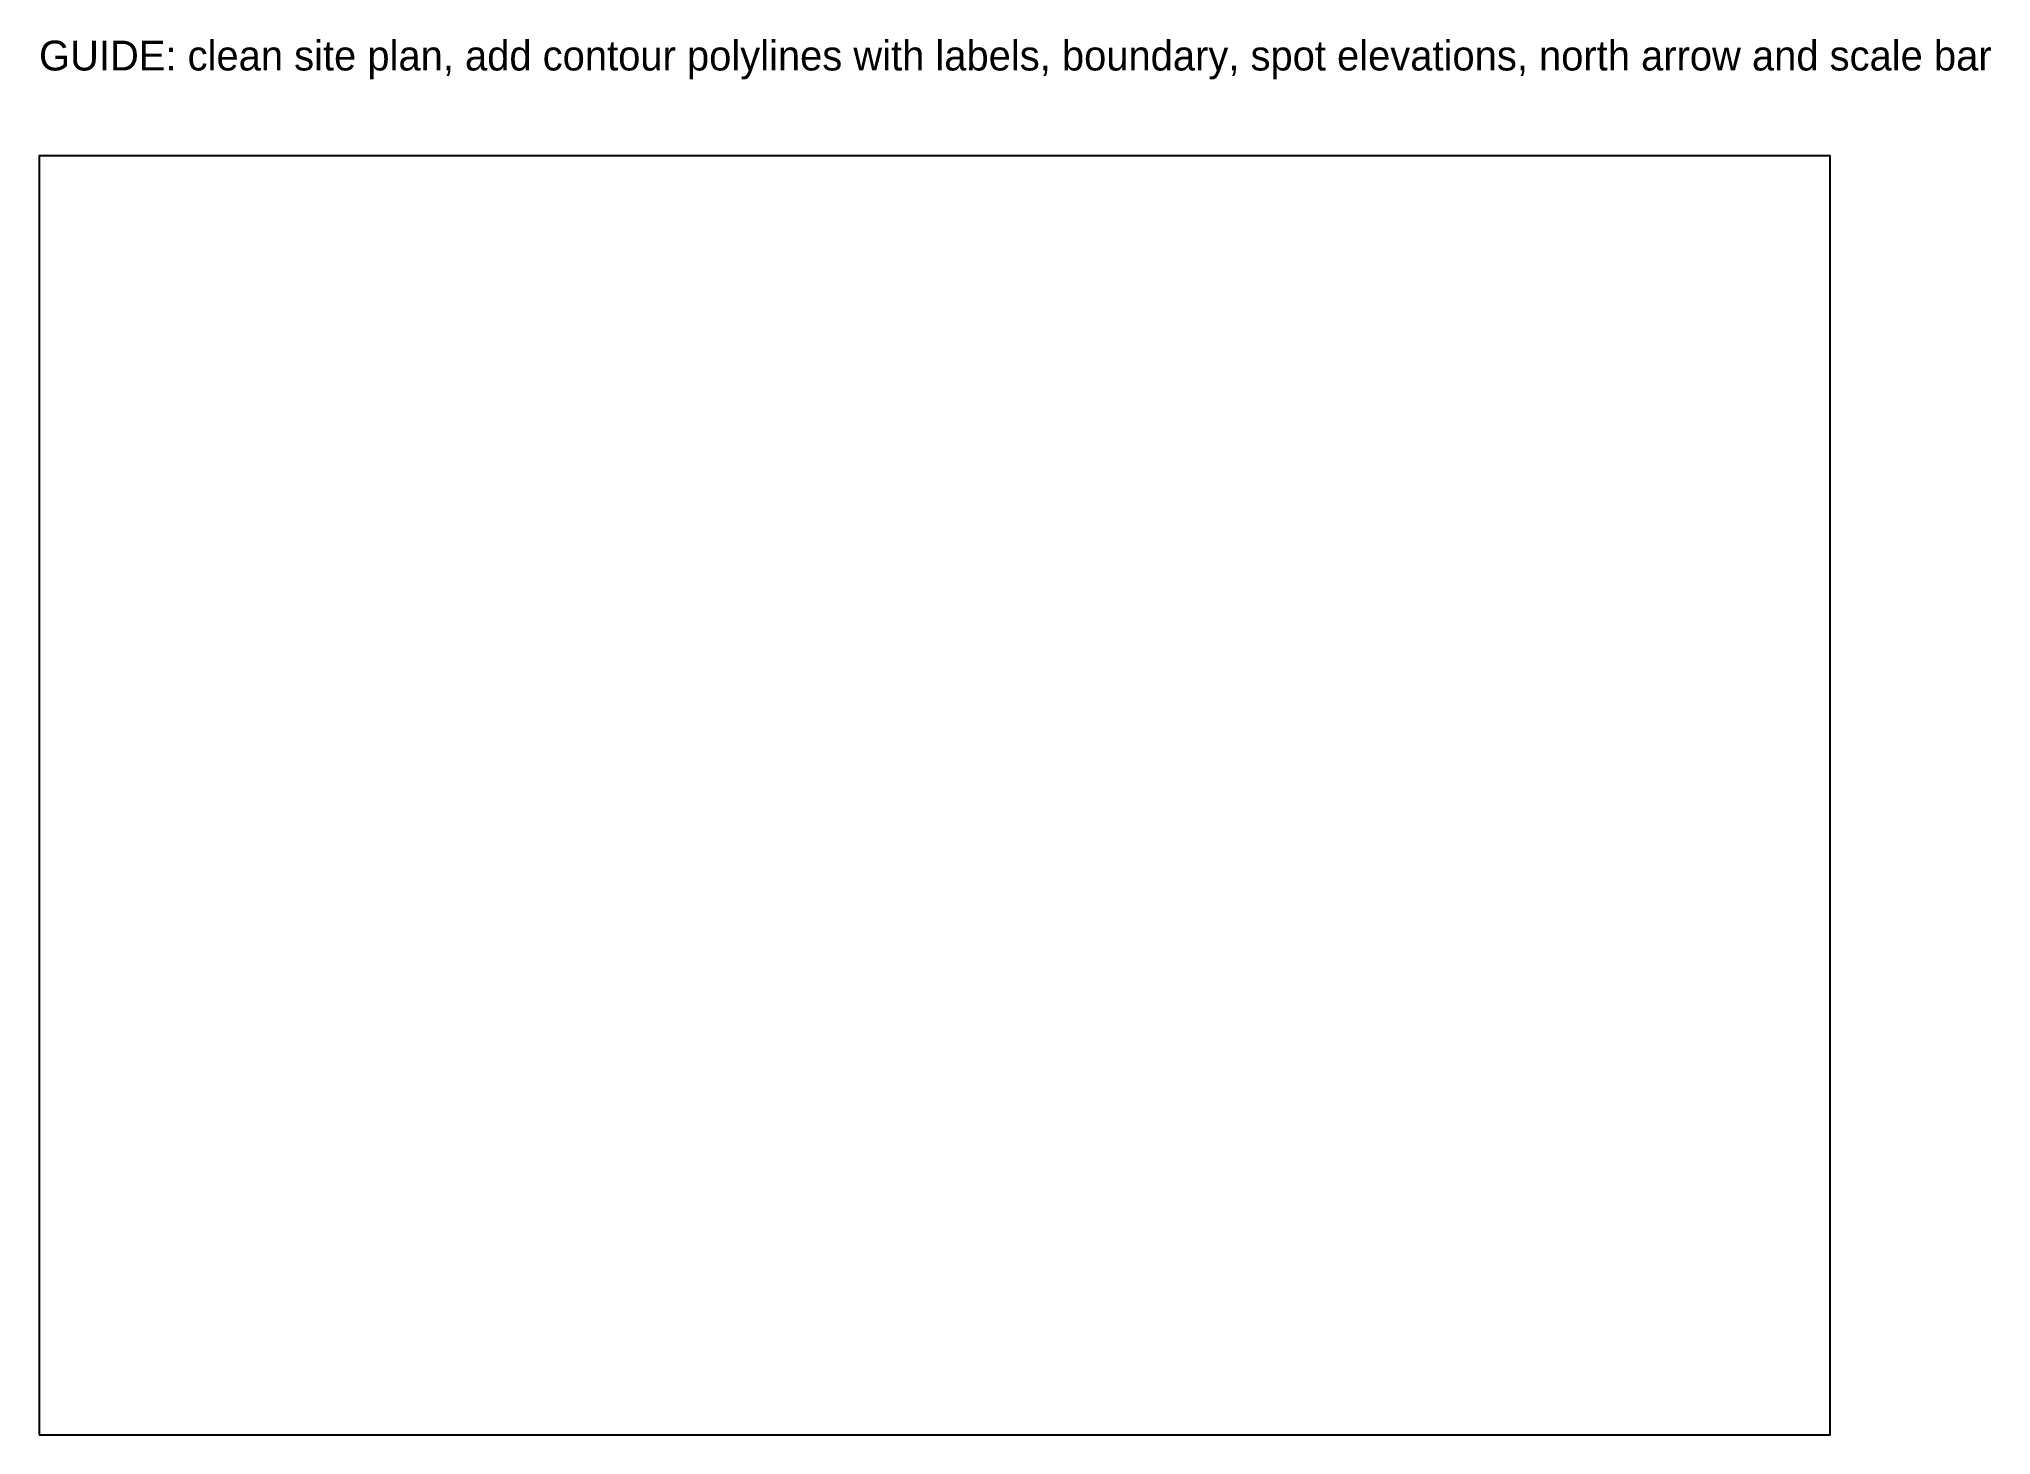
# Model space of a CAD drawing. Header units: millimetres. Extents: x 0 to 458, y 0 to 327.
import ezdxf

# ---------------------------------------------------------------- set-up
doc = ezdxf.new("R2010")
doc.units = ezdxf.units.MM
doc.layers.add('GUIDE', color=9, linetype='CONTINUOUS')

msp = doc.modelspace()

# ---------------------------------------------------------------- linework, layer by layer
at = {"layer": 'GUIDE'}
msp.add_lwpolyline([(0, 0), (420, 0), (420, 300), (0, 300)], close=True, dxfattribs=at)

# ---------------------------------------------------------------- texts
msp.add_text('GUIDE: clean site plan, add contour polylines with labels, boundary, spot elevations, north arrow and scale bar', height=7, dxfattribs=at).set_placement((0, 320))

doc.saveas('drawing.dxf')
